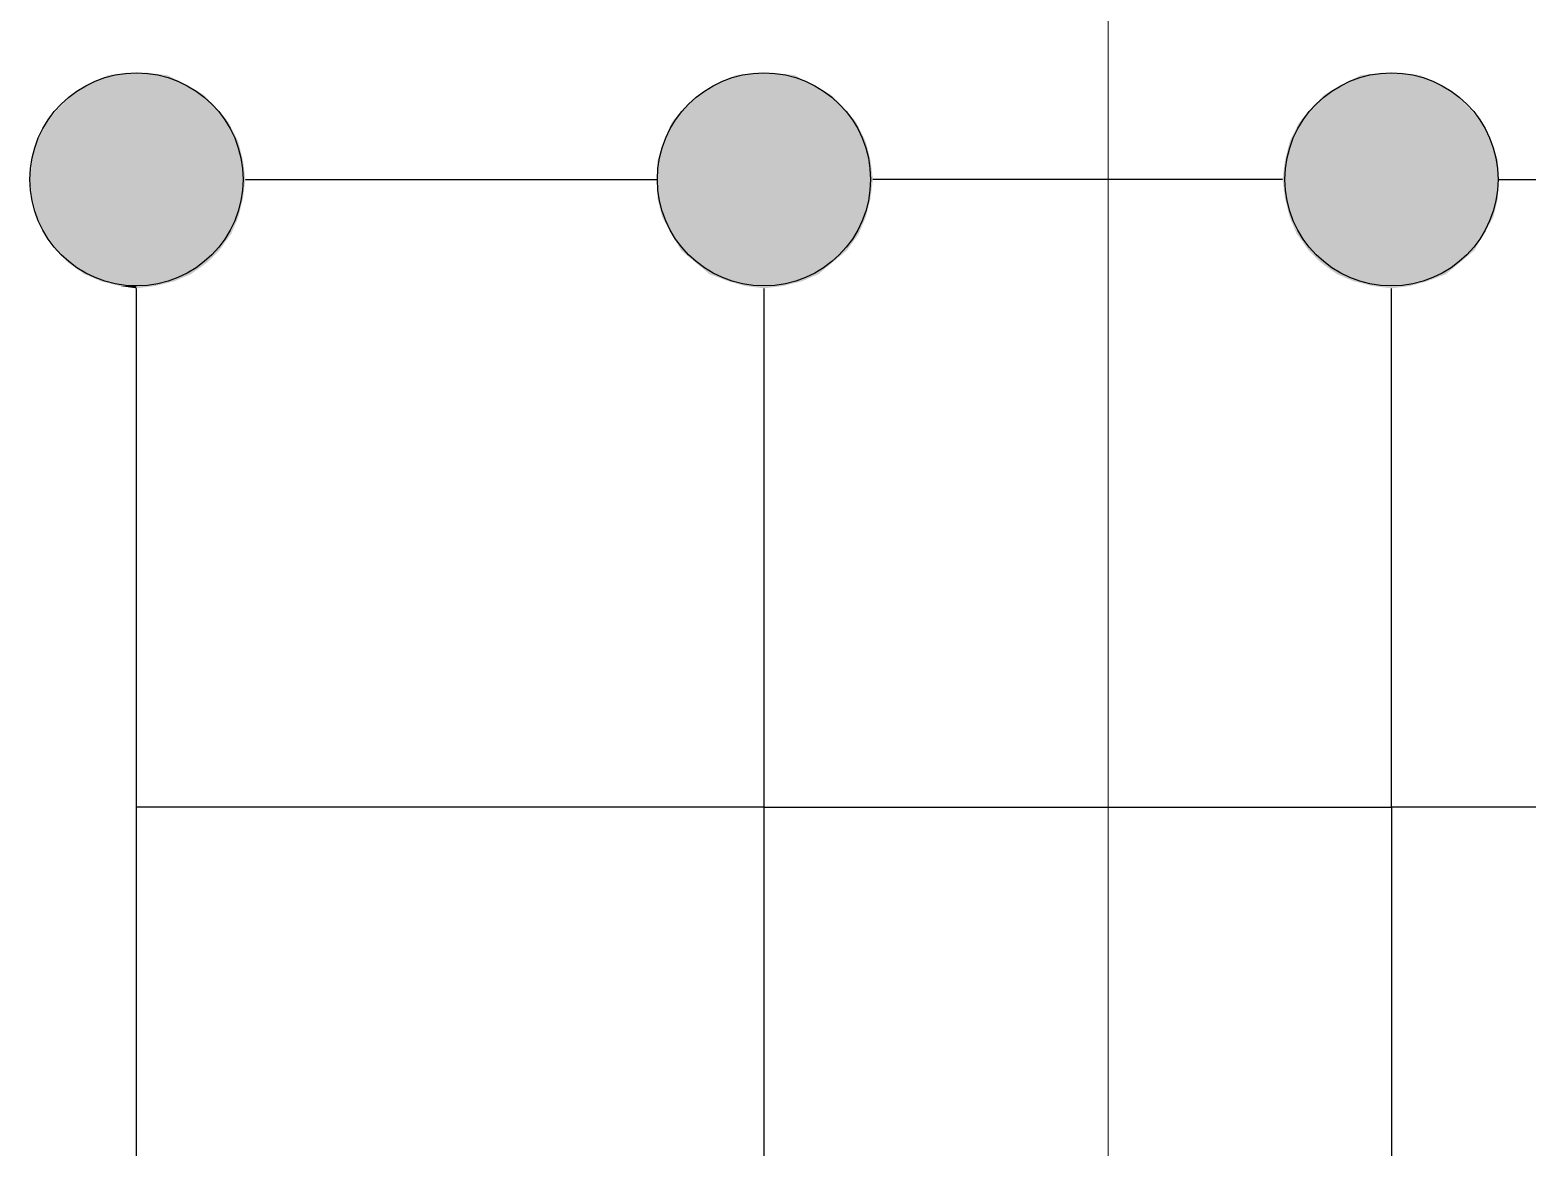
# Model space of a CAD drawing. Header units: millimetres. Extents: x 0 to 210, y 0 to 297.
# Drawn here: x 106.72 to 133.49, y 240.38 to 260.34 of the extents above; entities that cross this region are included whole.
import ezdxf

# ---------------------------------------------------------------- set-up
doc = ezdxf.new("R2010")
doc.units = ezdxf.units.MM
doc.layers.add('C00-00-00', color=7, linetype='Continuous')
for name, color, linetype, true_color in [('C00-00-FF', 5, 'Continuous', 0x0000ff), ('CBF-BF-BF', 7, 'Continuous', 0xbfbfbf), ('CFF-00-00', 1, 'Continuous', 0xff0000), ('CFF-00-FF', 6, 'Continuous', 0xff00ff)]:
    doc.layers.add(name, color=color, linetype=linetype, true_color=true_color)

msp = doc.modelspace()

# ---------------------------------------------------------------- hatches: boundary and pattern name
at = {"layer": 'CFF-00-00'}
h = msp.add_hatch(color=256, dxfattribs=at)
h.dxf.hatch_style = 2
h.paths.add_polyline_path([(107.780667, 259.36575), (109.812667, 259.196417), (107.484333, 259.196417)])
h = msp.add_hatch(color=256, dxfattribs=at)
h.dxf.hatch_style = 2
h.paths.add_polyline_path([(108.119333, 259.535083), (109.516333, 259.36575), (107.780667, 259.36575)])
h = msp.add_hatch(color=256, dxfattribs=at)
h.dxf.hatch_style = 2
h.paths.add_polyline_path([(107.780667, 259.36575), (109.516333, 259.36575), (109.812667, 259.196417)])
h = msp.add_hatch(color=256, dxfattribs=at)
h.dxf.hatch_style = 2
h.paths.add_polyline_path([(108.458, 259.577417), (109.177667, 259.535083), (108.119333, 259.535083)])
h = msp.add_hatch(color=256, dxfattribs=at)
h.dxf.hatch_style = 2
h.paths.add_polyline_path([(108.119333, 259.535083), (109.177667, 259.535083), (109.516333, 259.36575)])
h = msp.add_hatch(color=256, dxfattribs=at)
h.dxf.hatch_style = 2
h.paths.add_polyline_path([(108.458, 259.577417), (108.839, 259.577417), (109.177667, 259.535083)])
h = msp.add_hatch(color=256, dxfattribs=at)
h.dxf.hatch_style = 2
h.paths.add_polyline_path([(118.999, 259.36575), (121.031, 259.196417), (118.702667, 259.196417)])
h = msp.add_hatch(color=256, dxfattribs=at)
h.dxf.hatch_style = 2
h.paths.add_polyline_path([(119.337667, 259.535083), (120.692333, 259.36575), (118.999, 259.36575)])
h = msp.add_hatch(color=256, dxfattribs=at)
h.dxf.hatch_style = 2
h.paths.add_polyline_path([(118.999, 259.36575), (120.692333, 259.36575), (121.031, 259.196417)])
h = msp.add_hatch(color=256, dxfattribs=at)
h.dxf.hatch_style = 2
h.paths.add_polyline_path([(119.676333, 259.577417), (120.396, 259.535083), (119.337667, 259.535083)])
h = msp.add_hatch(color=256, dxfattribs=at)
h.dxf.hatch_style = 2
h.paths.add_polyline_path([(119.337667, 259.535083), (120.396, 259.535083), (120.692333, 259.36575)])
h = msp.add_hatch(color=256, dxfattribs=at)
h.dxf.hatch_style = 2
h.paths.add_polyline_path([(119.676333, 259.577417), (120.015, 259.577417), (120.396, 259.535083)])
h = msp.add_hatch(color=256, dxfattribs=at)
h.dxf.hatch_style = 2
h.paths.add_polyline_path([(130.175, 259.36575), (132.207, 259.196417), (129.878667, 259.196417)])
h = msp.add_hatch(color=256, dxfattribs=at)
h.dxf.hatch_style = 2
h.paths.add_polyline_path([(130.513667, 259.535083), (131.910667, 259.36575), (130.175, 259.36575)])
h = msp.add_hatch(color=256, dxfattribs=at)
h.dxf.hatch_style = 2
h.paths.add_polyline_path([(130.175, 259.36575), (131.910667, 259.36575), (132.207, 259.196417)])
h = msp.add_hatch(color=256, dxfattribs=at)
h.dxf.hatch_style = 2
h.paths.add_polyline_path([(130.894667, 259.577417), (131.572, 259.535083), (130.513667, 259.535083)])
h = msp.add_hatch(color=256, dxfattribs=at)
h.dxf.hatch_style = 2
h.paths.add_polyline_path([(130.513667, 259.535083), (131.572, 259.535083), (131.910667, 259.36575)])
h = msp.add_hatch(color=256, dxfattribs=at)
h.dxf.hatch_style = 2
h.paths.add_polyline_path([(130.894667, 259.577417), (131.233333, 259.577417), (131.572, 259.535083)])
h = msp.add_hatch(color=256, dxfattribs=at)
h.dxf.hatch_style = 2
h.paths.add_polyline_path([(107.484333, 259.196417), (110.066667, 258.942417), (107.230333, 258.942417)])
h = msp.add_hatch(color=256, dxfattribs=at)
h.dxf.hatch_style = 2
h.paths.add_polyline_path([(107.484333, 259.196417), (109.812667, 259.196417), (110.066667, 258.942417)])
h = msp.add_hatch(color=256, dxfattribs=at)
h.dxf.hatch_style = 2
h.paths.add_polyline_path([(118.702667, 259.196417), (121.285, 258.942417), (118.406333, 258.942417)])
h = msp.add_hatch(color=256, dxfattribs=at)
h.dxf.hatch_style = 2
h.paths.add_polyline_path([(118.702667, 259.196417), (121.031, 259.196417), (121.285, 258.942417)])
h = msp.add_hatch(color=256, dxfattribs=at)
h.dxf.hatch_style = 2
h.paths.add_polyline_path([(129.878667, 259.196417), (132.461, 258.942417), (129.624667, 258.942417)])
h = msp.add_hatch(color=256, dxfattribs=at)
h.dxf.hatch_style = 2
h.paths.add_polyline_path([(129.878667, 259.196417), (132.207, 259.196417), (132.461, 258.942417)])
h = msp.add_hatch(color=256, dxfattribs=at)
h.dxf.hatch_style = 2
h.paths.add_polyline_path([(107.230333, 258.942417), (110.278333, 258.688417), (107.018667, 258.688417)])
h = msp.add_hatch(color=256, dxfattribs=at)
h.dxf.hatch_style = 2
h.paths.add_polyline_path([(107.230333, 258.942417), (110.066667, 258.942417), (110.278333, 258.688417)])
h = msp.add_hatch(color=256, dxfattribs=at)
h.dxf.hatch_style = 2
h.paths.add_polyline_path([(118.406333, 258.942417), (121.496667, 258.688417), (118.194667, 258.688417)])
h = msp.add_hatch(color=256, dxfattribs=at)
h.dxf.hatch_style = 2
h.paths.add_polyline_path([(118.406333, 258.942417), (121.285, 258.942417), (121.496667, 258.688417)])
h = msp.add_hatch(color=256, dxfattribs=at)
h.dxf.hatch_style = 2
h.paths.add_polyline_path([(129.624667, 258.942417), (132.672667, 258.688417), (129.413, 258.688417)])
h = msp.add_hatch(color=256, dxfattribs=at)
h.dxf.hatch_style = 2
h.paths.add_polyline_path([(129.624667, 258.942417), (132.461, 258.942417), (132.672667, 258.688417)])
h = msp.add_hatch(color=256, dxfattribs=at)
h.dxf.hatch_style = 2
h.paths.add_polyline_path([(107.018667, 258.688417), (110.447667, 258.34975), (106.849333, 258.34975)])
h = msp.add_hatch(color=256, dxfattribs=at)
h.dxf.hatch_style = 2
h.paths.add_polyline_path([(107.018667, 258.688417), (110.278333, 258.688417), (110.447667, 258.34975)])
h = msp.add_hatch(color=256, dxfattribs=at)
h.dxf.hatch_style = 2
h.paths.add_polyline_path([(118.194667, 258.688417), (121.666, 258.34975), (118.067667, 258.34975)])
h = msp.add_hatch(color=256, dxfattribs=at)
h.dxf.hatch_style = 2
h.paths.add_polyline_path([(118.194667, 258.688417), (121.496667, 258.688417), (121.666, 258.34975)])
h = msp.add_hatch(color=256, dxfattribs=at)
h.dxf.hatch_style = 2
h.paths.add_polyline_path([(129.413, 258.688417), (132.842, 258.34975), (129.243667, 258.34975)])
h = msp.add_hatch(color=256, dxfattribs=at)
h.dxf.hatch_style = 2
h.paths.add_polyline_path([(129.413, 258.688417), (132.672667, 258.688417), (132.842, 258.34975)])
h = msp.add_hatch(color=256, dxfattribs=at)
h.dxf.hatch_style = 2
h.paths.add_polyline_path([(106.849333, 258.34975), (110.532333, 258.011083), (106.764667, 258.011083)])
h = msp.add_hatch(color=256, dxfattribs=at)
h.dxf.hatch_style = 2
h.paths.add_polyline_path([(106.849333, 258.34975), (110.447667, 258.34975), (110.532333, 258.011083)])
h = msp.add_hatch(color=256, dxfattribs=at)
h.dxf.hatch_style = 2
h.paths.add_polyline_path([(118.067667, 258.34975), (121.750667, 258.011083), (117.940667, 258.011083)])
h = msp.add_hatch(color=256, dxfattribs=at)
h.dxf.hatch_style = 2
h.paths.add_polyline_path([(118.067667, 258.34975), (121.666, 258.34975), (121.750667, 258.011083)])
h = msp.add_hatch(color=256, dxfattribs=at)
h.dxf.hatch_style = 2
h.paths.add_polyline_path([(129.243667, 258.34975), (132.969, 258.011083), (129.159, 258.011083)])
h = msp.add_hatch(color=256, dxfattribs=at)
h.dxf.hatch_style = 2
h.paths.add_polyline_path([(129.243667, 258.34975), (132.842, 258.34975), (132.969, 258.011083)])
h = msp.add_hatch(color=256, dxfattribs=at)
h.dxf.hatch_style = 2
h.paths.add_polyline_path([(106.764667, 258.011083), (110.574667, 257.672417), (106.722333, 257.672417)])
h = msp.add_hatch(color=256, dxfattribs=at)
h.dxf.hatch_style = 2
h.paths.add_polyline_path([(106.764667, 258.011083), (110.532333, 258.011083), (110.574667, 257.672417)])
h = msp.add_hatch(color=256, dxfattribs=at)
h.dxf.hatch_style = 2
h.paths.add_polyline_path([(117.940667, 258.011083), (121.793, 257.672417), (117.940667, 257.672417)])
h = msp.add_hatch(color=256, dxfattribs=at)
h.dxf.hatch_style = 2
h.paths.add_polyline_path([(117.940667, 258.011083), (121.750667, 258.011083), (121.793, 257.672417)])
h = msp.add_hatch(color=256, dxfattribs=at)
h.dxf.hatch_style = 2
h.paths.add_polyline_path([(129.159, 258.011083), (132.969, 257.672417), (129.116667, 257.672417)])
h = msp.add_hatch(color=256, dxfattribs=at)
h.dxf.hatch_style = 2
h.paths.add_polyline_path([(129.159, 258.011083), (132.969, 258.011083), (132.969, 257.672417)])
h = msp.add_hatch(color=256, dxfattribs=at)
h.dxf.hatch_style = 2
h.paths.add_polyline_path([(106.722333, 257.672417), (108.627333, 257.33375), (106.764667, 257.33375)])
h = msp.add_hatch(color=256, dxfattribs=at)
h.dxf.hatch_style = 2
h.paths.add_polyline_path([(106.722333, 257.672417), (108.627333, 257.672417), (108.627333, 257.33375)])
h = msp.add_hatch(color=256, dxfattribs=at)
h.dxf.hatch_style = 2
h.paths.add_polyline_path([(108.627333, 257.672417), (110.532333, 257.33375), (108.627333, 257.33375)])
h = msp.add_hatch(color=256, dxfattribs=at)
h.dxf.hatch_style = 2
h.paths.add_polyline_path([(108.627333, 257.672417), (110.574667, 257.672417), (110.532333, 257.33375)])
h = msp.add_hatch(color=256, dxfattribs=at)
h.dxf.hatch_style = 2
h.paths.add_polyline_path([(117.940667, 257.672417), (119.845667, 257.33375), (117.940667, 257.33375)])
h = msp.add_hatch(color=256, dxfattribs=at)
h.dxf.hatch_style = 2
h.paths.add_polyline_path([(117.940667, 257.672417), (119.845667, 257.672417), (119.845667, 257.33375)])
h = msp.add_hatch(color=256, dxfattribs=at)
h.dxf.hatch_style = 2
h.paths.add_polyline_path([(119.845667, 257.672417), (121.750667, 257.33375), (119.845667, 257.33375)])
h = msp.add_hatch(color=256, dxfattribs=at)
h.dxf.hatch_style = 2
h.paths.add_polyline_path([(119.845667, 257.672417), (121.793, 257.672417), (121.750667, 257.33375)])
h = msp.add_hatch(color=256, dxfattribs=at)
h.dxf.hatch_style = 2
h.paths.add_polyline_path([(129.116667, 257.672417), (131.064, 257.33375), (129.159, 257.33375)])
h = msp.add_hatch(color=256, dxfattribs=at)
h.dxf.hatch_style = 2
h.paths.add_polyline_path([(129.116667, 257.672417), (131.064, 257.672417), (131.064, 257.33375)])
h = msp.add_hatch(color=256, dxfattribs=at)
h.dxf.hatch_style = 2
h.paths.add_polyline_path([(131.064, 257.672417), (132.969, 257.33375), (131.064, 257.33375)])
h = msp.add_hatch(color=256, dxfattribs=at)
h.dxf.hatch_style = 2
h.paths.add_polyline_path([(131.064, 257.672417), (132.969, 257.672417), (132.969, 257.33375)])
h = msp.add_hatch(color=256, dxfattribs=at)
h.dxf.hatch_style = 2
h.paths.add_polyline_path([(106.764667, 257.33375), (108.627333, 256.995083), (106.849333, 256.995083)])
h = msp.add_hatch(color=256, dxfattribs=at)
h.dxf.hatch_style = 2
h.paths.add_polyline_path([(106.764667, 257.33375), (108.627333, 257.33375), (108.627333, 256.995083)])
h = msp.add_hatch(color=256, dxfattribs=at)
h.dxf.hatch_style = 2
h.paths.add_polyline_path([(108.627333, 257.33375), (110.447667, 256.995083), (108.627333, 256.995083)])
h = msp.add_hatch(color=256, dxfattribs=at)
h.dxf.hatch_style = 2
h.paths.add_polyline_path([(108.627333, 257.33375), (110.532333, 257.33375), (110.447667, 256.995083)])
h = msp.add_hatch(color=256, dxfattribs=at)
h.dxf.hatch_style = 2
h.paths.add_polyline_path([(117.940667, 257.33375), (119.845667, 256.995083), (118.025333, 256.995083)])
h = msp.add_hatch(color=256, dxfattribs=at)
h.dxf.hatch_style = 2
h.paths.add_polyline_path([(117.940667, 257.33375), (119.845667, 257.33375), (119.845667, 256.995083)])
h = msp.add_hatch(color=256, dxfattribs=at)
h.dxf.hatch_style = 2
h.paths.add_polyline_path([(119.845667, 257.33375), (121.666, 256.995083), (119.845667, 256.995083)])
h = msp.add_hatch(color=256, dxfattribs=at)
h.dxf.hatch_style = 2
h.paths.add_polyline_path([(119.845667, 257.33375), (121.750667, 257.33375), (121.666, 256.995083)])
h = msp.add_hatch(color=256, dxfattribs=at)
h.dxf.hatch_style = 2
h.paths.add_polyline_path([(129.159, 257.33375), (131.064, 256.995083), (129.243667, 256.995083)])
h = msp.add_hatch(color=256, dxfattribs=at)
h.dxf.hatch_style = 2
h.paths.add_polyline_path([(129.159, 257.33375), (131.064, 257.33375), (131.064, 256.995083)])
h = msp.add_hatch(color=256, dxfattribs=at)
h.dxf.hatch_style = 2
h.paths.add_polyline_path([(131.064, 257.33375), (132.884333, 256.995083), (131.064, 256.995083)])
h = msp.add_hatch(color=256, dxfattribs=at)
h.dxf.hatch_style = 2
h.paths.add_polyline_path([(131.064, 257.33375), (132.969, 257.33375), (132.884333, 256.995083)])
h = msp.add_hatch(color=256, dxfattribs=at)
h.dxf.hatch_style = 2
h.paths.add_polyline_path([(106.849333, 256.995083), (108.627333, 256.69875), (106.976333, 256.69875)])
h = msp.add_hatch(color=256, dxfattribs=at)
h.dxf.hatch_style = 2
h.paths.add_polyline_path([(106.849333, 256.995083), (108.627333, 256.995083), (108.627333, 256.69875)])
h = msp.add_hatch(color=256, dxfattribs=at)
h.dxf.hatch_style = 2
h.paths.add_polyline_path([(108.627333, 256.995083), (110.320667, 256.69875), (108.627333, 256.69875)])
h = msp.add_hatch(color=256, dxfattribs=at)
h.dxf.hatch_style = 2
h.paths.add_polyline_path([(108.627333, 256.995083), (110.447667, 256.995083), (110.320667, 256.69875)])
h = msp.add_hatch(color=256, dxfattribs=at)
h.dxf.hatch_style = 2
h.paths.add_polyline_path([(118.025333, 256.995083), (119.845667, 256.69875), (118.194667, 256.69875)])
h = msp.add_hatch(color=256, dxfattribs=at)
h.dxf.hatch_style = 2
h.paths.add_polyline_path([(118.025333, 256.995083), (119.845667, 256.995083), (119.845667, 256.69875)])
h = msp.add_hatch(color=256, dxfattribs=at)
h.dxf.hatch_style = 2
h.paths.add_polyline_path([(119.845667, 256.995083), (121.539, 256.69875), (119.845667, 256.69875)])
h = msp.add_hatch(color=256, dxfattribs=at)
h.dxf.hatch_style = 2
h.paths.add_polyline_path([(119.845667, 256.995083), (121.666, 256.995083), (121.539, 256.69875)])
h = msp.add_hatch(color=256, dxfattribs=at)
h.dxf.hatch_style = 2
h.paths.add_polyline_path([(129.243667, 256.995083), (131.064, 256.69875), (129.370667, 256.69875)])
h = msp.add_hatch(color=256, dxfattribs=at)
h.dxf.hatch_style = 2
h.paths.add_polyline_path([(129.243667, 256.995083), (131.064, 256.995083), (131.064, 256.69875)])
h = msp.add_hatch(color=256, dxfattribs=at)
h.dxf.hatch_style = 2
h.paths.add_polyline_path([(131.064, 256.995083), (132.715, 256.69875), (131.064, 256.69875)])
h = msp.add_hatch(color=256, dxfattribs=at)
h.dxf.hatch_style = 2
h.paths.add_polyline_path([(131.064, 256.995083), (132.884333, 256.995083), (132.715, 256.69875)])
h = msp.add_hatch(color=256, dxfattribs=at)
h.dxf.hatch_style = 2
h.paths.add_polyline_path([(106.976333, 256.69875), (108.627333, 256.402417), (107.188, 256.402417)])
h = msp.add_hatch(color=256, dxfattribs=at)
h.dxf.hatch_style = 2
h.paths.add_polyline_path([(106.976333, 256.69875), (108.627333, 256.69875), (108.627333, 256.402417)])
h = msp.add_hatch(color=256, dxfattribs=at)
h.dxf.hatch_style = 2
h.paths.add_polyline_path([(108.627333, 256.69875), (110.109, 256.402417), (108.627333, 256.402417)])
h = msp.add_hatch(color=256, dxfattribs=at)
h.dxf.hatch_style = 2
h.paths.add_polyline_path([(108.627333, 256.69875), (110.320667, 256.69875), (110.109, 256.402417)])
h = msp.add_hatch(color=256, dxfattribs=at)
h.dxf.hatch_style = 2
h.paths.add_polyline_path([(118.194667, 256.69875), (119.845667, 256.402417), (118.364, 256.402417)])
h = msp.add_hatch(color=256, dxfattribs=at)
h.dxf.hatch_style = 2
h.paths.add_polyline_path([(118.194667, 256.69875), (119.845667, 256.69875), (119.845667, 256.402417)])
h = msp.add_hatch(color=256, dxfattribs=at)
h.dxf.hatch_style = 2
h.paths.add_polyline_path([(119.845667, 256.69875), (121.327333, 256.402417), (119.845667, 256.402417)])
h = msp.add_hatch(color=256, dxfattribs=at)
h.dxf.hatch_style = 2
h.paths.add_polyline_path([(119.845667, 256.69875), (121.539, 256.69875), (121.327333, 256.402417)])
h = msp.add_hatch(color=256, dxfattribs=at)
h.dxf.hatch_style = 2
h.paths.add_polyline_path([(129.370667, 256.69875), (131.064, 256.402417), (129.582333, 256.402417)])
h = msp.add_hatch(color=256, dxfattribs=at)
h.dxf.hatch_style = 2
h.paths.add_polyline_path([(129.370667, 256.69875), (131.064, 256.69875), (131.064, 256.402417)])
h = msp.add_hatch(color=256, dxfattribs=at)
h.dxf.hatch_style = 2
h.paths.add_polyline_path([(131.064, 256.69875), (132.545667, 256.402417), (131.064, 256.402417)])
h = msp.add_hatch(color=256, dxfattribs=at)
h.dxf.hatch_style = 2
h.paths.add_polyline_path([(131.064, 256.69875), (132.715, 256.69875), (132.545667, 256.402417)])
h = msp.add_hatch(color=256, dxfattribs=at)
h.dxf.hatch_style = 2
h.paths.add_polyline_path([(107.188, 256.402417), (108.627333, 256.19075), (107.399667, 256.19075)])
h = msp.add_hatch(color=256, dxfattribs=at)
h.dxf.hatch_style = 2
h.paths.add_polyline_path([(107.188, 256.402417), (108.627333, 256.402417), (108.627333, 256.19075)])
h = msp.add_hatch(color=256, dxfattribs=at)
h.dxf.hatch_style = 2
h.paths.add_polyline_path([(107.399667, 256.19075), (108.627333, 255.979083), (107.696, 255.979083)])
h = msp.add_hatch(color=256, dxfattribs=at)
h.dxf.hatch_style = 2
h.paths.add_polyline_path([(107.399667, 256.19075), (108.627333, 256.19075), (108.627333, 255.979083)])
h = msp.add_hatch(color=256, dxfattribs=at)
h.dxf.hatch_style = 2
h.paths.add_polyline_path([(108.627333, 256.402417), (109.897333, 256.19075), (108.627333, 256.19075)])
h = msp.add_hatch(color=256, dxfattribs=at)
h.dxf.hatch_style = 2
h.paths.add_polyline_path([(108.627333, 256.402417), (110.109, 256.402417), (109.897333, 256.19075)])
h = msp.add_hatch(color=256, dxfattribs=at)
h.dxf.hatch_style = 2
h.paths.add_polyline_path([(108.627333, 256.19075), (109.601, 255.979083), (108.627333, 255.979083)])
h = msp.add_hatch(color=256, dxfattribs=at)
h.dxf.hatch_style = 2
h.paths.add_polyline_path([(108.627333, 256.19075), (109.897333, 256.19075), (109.601, 255.979083)])
h = msp.add_hatch(color=256, dxfattribs=at)
h.dxf.hatch_style = 2
h.paths.add_polyline_path([(118.364, 256.402417), (119.845667, 256.19075), (118.618, 256.19075)])
h = msp.add_hatch(color=256, dxfattribs=at)
h.dxf.hatch_style = 2
h.paths.add_polyline_path([(118.364, 256.402417), (119.845667, 256.402417), (119.845667, 256.19075)])
h = msp.add_hatch(color=256, dxfattribs=at)
h.dxf.hatch_style = 2
h.paths.add_polyline_path([(118.618, 256.19075), (119.845667, 255.979083), (118.872, 255.979083)])
h = msp.add_hatch(color=256, dxfattribs=at)
h.dxf.hatch_style = 2
h.paths.add_polyline_path([(118.618, 256.19075), (119.845667, 256.19075), (119.845667, 255.979083)])
h = msp.add_hatch(color=256, dxfattribs=at)
h.dxf.hatch_style = 2
h.paths.add_polyline_path([(119.845667, 256.402417), (121.073333, 256.19075), (119.845667, 256.19075)])
h = msp.add_hatch(color=256, dxfattribs=at)
h.dxf.hatch_style = 2
h.paths.add_polyline_path([(119.845667, 256.402417), (121.327333, 256.402417), (121.073333, 256.19075)])
h = msp.add_hatch(color=256, dxfattribs=at)
h.dxf.hatch_style = 2
h.paths.add_polyline_path([(119.845667, 256.19075), (120.819333, 255.979083), (119.845667, 255.979083)])
h = msp.add_hatch(color=256, dxfattribs=at)
h.dxf.hatch_style = 2
h.paths.add_polyline_path([(119.845667, 256.19075), (121.073333, 256.19075), (120.819333, 255.979083)])
h = msp.add_hatch(color=256, dxfattribs=at)
h.dxf.hatch_style = 2
h.paths.add_polyline_path([(129.582333, 256.402417), (131.064, 256.19075), (129.794, 256.19075)])
h = msp.add_hatch(color=256, dxfattribs=at)
h.dxf.hatch_style = 2
h.paths.add_polyline_path([(129.582333, 256.402417), (131.064, 256.402417), (131.064, 256.19075)])
h = msp.add_hatch(color=256, dxfattribs=at)
h.dxf.hatch_style = 2
h.paths.add_polyline_path([(129.794, 256.19075), (131.064, 255.979083), (130.090333, 255.979083)])
h = msp.add_hatch(color=256, dxfattribs=at)
h.dxf.hatch_style = 2
h.paths.add_polyline_path([(129.794, 256.19075), (131.064, 256.19075), (131.064, 255.979083)])
h = msp.add_hatch(color=256, dxfattribs=at)
h.dxf.hatch_style = 2
h.paths.add_polyline_path([(131.064, 256.402417), (132.291667, 256.19075), (131.064, 256.19075)])
h = msp.add_hatch(color=256, dxfattribs=at)
h.dxf.hatch_style = 2
h.paths.add_polyline_path([(131.064, 256.402417), (132.545667, 256.402417), (132.291667, 256.19075)])
h = msp.add_hatch(color=256, dxfattribs=at)
h.dxf.hatch_style = 2
h.paths.add_polyline_path([(131.064, 256.19075), (132.037667, 255.979083), (131.064, 255.979083)])
h = msp.add_hatch(color=256, dxfattribs=at)
h.dxf.hatch_style = 2
h.paths.add_polyline_path([(131.064, 256.19075), (132.291667, 256.19075), (132.037667, 255.979083)])
h = msp.add_hatch(color=256, dxfattribs=at)
h.dxf.hatch_style = 2
h.paths.add_polyline_path([(107.696, 255.979083), (108.627333, 255.852083), (107.992333, 255.852083)])
h = msp.add_hatch(color=256, dxfattribs=at)
h.dxf.hatch_style = 2
h.paths.add_polyline_path([(107.696, 255.979083), (108.627333, 255.979083), (108.627333, 255.852083)])
h = msp.add_hatch(color=256, dxfattribs=at)
h.dxf.hatch_style = 2
h.paths.add_polyline_path([(108.627333, 255.979083), (109.304667, 255.852083), (108.627333, 255.852083)])
h = msp.add_hatch(color=256, dxfattribs=at)
h.dxf.hatch_style = 2
h.paths.add_polyline_path([(108.627333, 255.979083), (109.601, 255.979083), (109.304667, 255.852083)])
h = msp.add_hatch(color=256, dxfattribs=at)
h.dxf.hatch_style = 2
h.paths.add_polyline_path([(118.872, 255.979083), (119.845667, 255.852083), (119.210667, 255.852083)])
h = msp.add_hatch(color=256, dxfattribs=at)
h.dxf.hatch_style = 2
h.paths.add_polyline_path([(118.872, 255.979083), (119.845667, 255.979083), (119.845667, 255.852083)])
h = msp.add_hatch(color=256, dxfattribs=at)
h.dxf.hatch_style = 2
h.paths.add_polyline_path([(119.845667, 255.979083), (120.523, 255.852083), (119.845667, 255.852083)])
h = msp.add_hatch(color=256, dxfattribs=at)
h.dxf.hatch_style = 2
h.paths.add_polyline_path([(119.845667, 255.979083), (120.819333, 255.979083), (120.523, 255.852083)])
h = msp.add_hatch(color=256, dxfattribs=at)
h.dxf.hatch_style = 2
h.paths.add_polyline_path([(130.090333, 255.979083), (131.064, 255.852083), (130.386667, 255.852083)])
h = msp.add_hatch(color=256, dxfattribs=at)
h.dxf.hatch_style = 2
h.paths.add_polyline_path([(130.090333, 255.979083), (131.064, 255.979083), (131.064, 255.852083)])
h = msp.add_hatch(color=256, dxfattribs=at)
h.dxf.hatch_style = 2
h.paths.add_polyline_path([(131.064, 255.979083), (131.699, 255.852083), (131.064, 255.852083)])
h = msp.add_hatch(color=256, dxfattribs=at)
h.dxf.hatch_style = 2
h.paths.add_polyline_path([(131.064, 255.979083), (132.037667, 255.979083), (131.699, 255.852083)])
h = msp.add_hatch(color=256, dxfattribs=at)
h.dxf.hatch_style = 2
h.paths.add_polyline_path([(107.992333, 255.852083), (108.627333, 255.767417), (108.331, 255.767417)])
h = msp.add_hatch(color=256, dxfattribs=at)
h.dxf.hatch_style = 2
h.paths.add_polyline_path([(107.992333, 255.852083), (108.627333, 255.852083), (108.627333, 255.767417)])
h = msp.add_hatch(color=256, dxfattribs=at)
h.dxf.hatch_style = 2
h.paths.add_polyline_path([(108.331, 255.767417), (108.627333, 255.767417), (108.627333, 255.725083)])
h = msp.add_hatch(color=256, dxfattribs=at)
h.dxf.hatch_style = 2
h.paths.add_polyline_path([(108.627333, 255.852083), (108.966, 255.767417), (108.627333, 255.767417)])
h = msp.add_hatch(color=256, dxfattribs=at)
h.dxf.hatch_style = 2
h.paths.add_polyline_path([(108.627333, 255.852083), (109.304667, 255.852083), (108.966, 255.767417)])
h = msp.add_hatch(color=256, dxfattribs=at)
h.dxf.hatch_style = 2
h.paths.add_polyline_path([(108.627333, 255.767417), (108.966, 255.767417), (108.627333, 255.725083)])
h = msp.add_hatch(color=256, dxfattribs=at)
h.dxf.hatch_style = 2
h.paths.add_polyline_path([(119.210667, 255.852083), (119.845667, 255.767417), (119.507, 255.767417)])
h = msp.add_hatch(color=256, dxfattribs=at)
h.dxf.hatch_style = 2
h.paths.add_polyline_path([(119.210667, 255.852083), (119.845667, 255.852083), (119.845667, 255.767417)])
h = msp.add_hatch(color=256, dxfattribs=at)
h.dxf.hatch_style = 2
h.paths.add_polyline_path([(119.507, 255.767417), (119.845667, 255.767417), (119.845667, 255.725083)])
h = msp.add_hatch(color=256, dxfattribs=at)
h.dxf.hatch_style = 2
h.paths.add_polyline_path([(119.845667, 255.852083), (120.184333, 255.767417), (119.845667, 255.767417)])
h = msp.add_hatch(color=256, dxfattribs=at)
h.dxf.hatch_style = 2
h.paths.add_polyline_path([(119.845667, 255.852083), (120.523, 255.852083), (120.184333, 255.767417)])
h = msp.add_hatch(color=256, dxfattribs=at)
h.dxf.hatch_style = 2
h.paths.add_polyline_path([(119.845667, 255.767417), (120.184333, 255.767417), (119.845667, 255.725083)])
h = msp.add_hatch(color=256, dxfattribs=at)
h.dxf.hatch_style = 2
h.paths.add_polyline_path([(130.386667, 255.852083), (131.064, 255.767417), (130.725333, 255.767417)])
h = msp.add_hatch(color=256, dxfattribs=at)
h.dxf.hatch_style = 2
h.paths.add_polyline_path([(130.386667, 255.852083), (131.064, 255.852083), (131.064, 255.767417)])
h = msp.add_hatch(color=256, dxfattribs=at)
h.dxf.hatch_style = 2
h.paths.add_polyline_path([(130.725333, 255.767417), (131.064, 255.767417), (131.064, 255.725083)])
h = msp.add_hatch(color=256, dxfattribs=at)
h.dxf.hatch_style = 2
h.paths.add_polyline_path([(131.064, 255.852083), (131.402667, 255.767417), (131.064, 255.767417)])
h = msp.add_hatch(color=256, dxfattribs=at)
h.dxf.hatch_style = 2
h.paths.add_polyline_path([(131.064, 255.852083), (131.699, 255.852083), (131.402667, 255.767417)])
h = msp.add_hatch(color=256, dxfattribs=at)
h.dxf.hatch_style = 2
h.paths.add_polyline_path([(131.064, 255.767417), (131.402667, 255.767417), (131.064, 255.725083)])

# ---------------------------------------------------------------- linework, layer by layer
at = {"layer": 'C00-00-00', "lineweight": 25}
for points in [[(110.574667, 257.672417), (117.940667, 257.672417)], [(129.116667, 257.672417), (121.793, 257.672417)], [(132.969, 257.672417), (140.335, 257.672417)], [(119.845667, 255.725083), (119.845667, 246.454083)], [(131.064, 246.454083), (131.064, 255.725083)]]:
    msp.add_lwpolyline(points, dxfattribs=at)
for centre in [(108.627333, 257.672417), (119.845667, 257.672417), (131.064, 257.672417)]:
    msp.add_circle(centre, 1.905, dxfattribs=at)
msp.add_open_spline([(108.627333, 235.23575), (108.627333, 235.23575), (108.627333, 246.454083), (108.627333, 246.454083)], degree=3, dxfattribs=at)
at = {"layer": 'C00-00-FF', "lineweight": 25}
for points in [[(119.845667, 246.454083), (108.627333, 246.454083)], [(142.24, 246.454083), (131.064, 246.454083)]]:
    msp.add_lwpolyline(points, dxfattribs=at)
at = {"layer": 'CBF-BF-BF', "lineweight": 9}
msp.add_lwpolyline([(126.000087, 0), (126.000087, 297.000083)], dxfattribs=at)
at = {"layer": 'CFF-00-00', "lineweight": 25}
msp.add_lwpolyline([(108.627333, 246.454083), (108.627333, 255.725083)], dxfattribs=at)
at = {"layer": 'CFF-00-FF', "lineweight": 25}
for points in [[(119.845667, 246.454083), (119.845667, 235.23575)], [(119.845667, 246.454083), (131.064, 246.454083)], [(131.064, 246.454083), (131.064, 235.23575), (119.845667, 235.23575)]]:
    msp.add_lwpolyline(points, dxfattribs=at)

doc.saveas('drawing.dxf')
